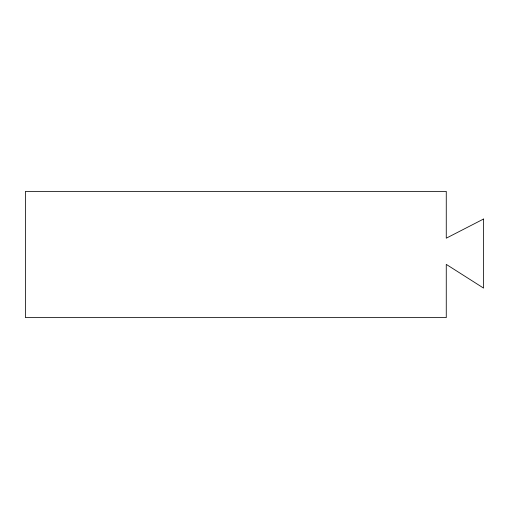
<?xml version="1.0" encoding="UTF-8"?>
<svg xmlns="http://www.w3.org/2000/svg" width="509" height="509" viewBox="0 0 509 509"><rect width="100%" height="100%" fill="white"/><g stroke="black" fill="none" stroke-linecap="round" stroke-linejoin="round"><path stroke-width="0.76" d="M483.55 219.035L446.266 238.193L446.266 191.378L25.45 191.378L25.45 317.622L446.266 317.622L446.266 264.381L483.55 288.088L483.55 219.035"/></g></svg>
